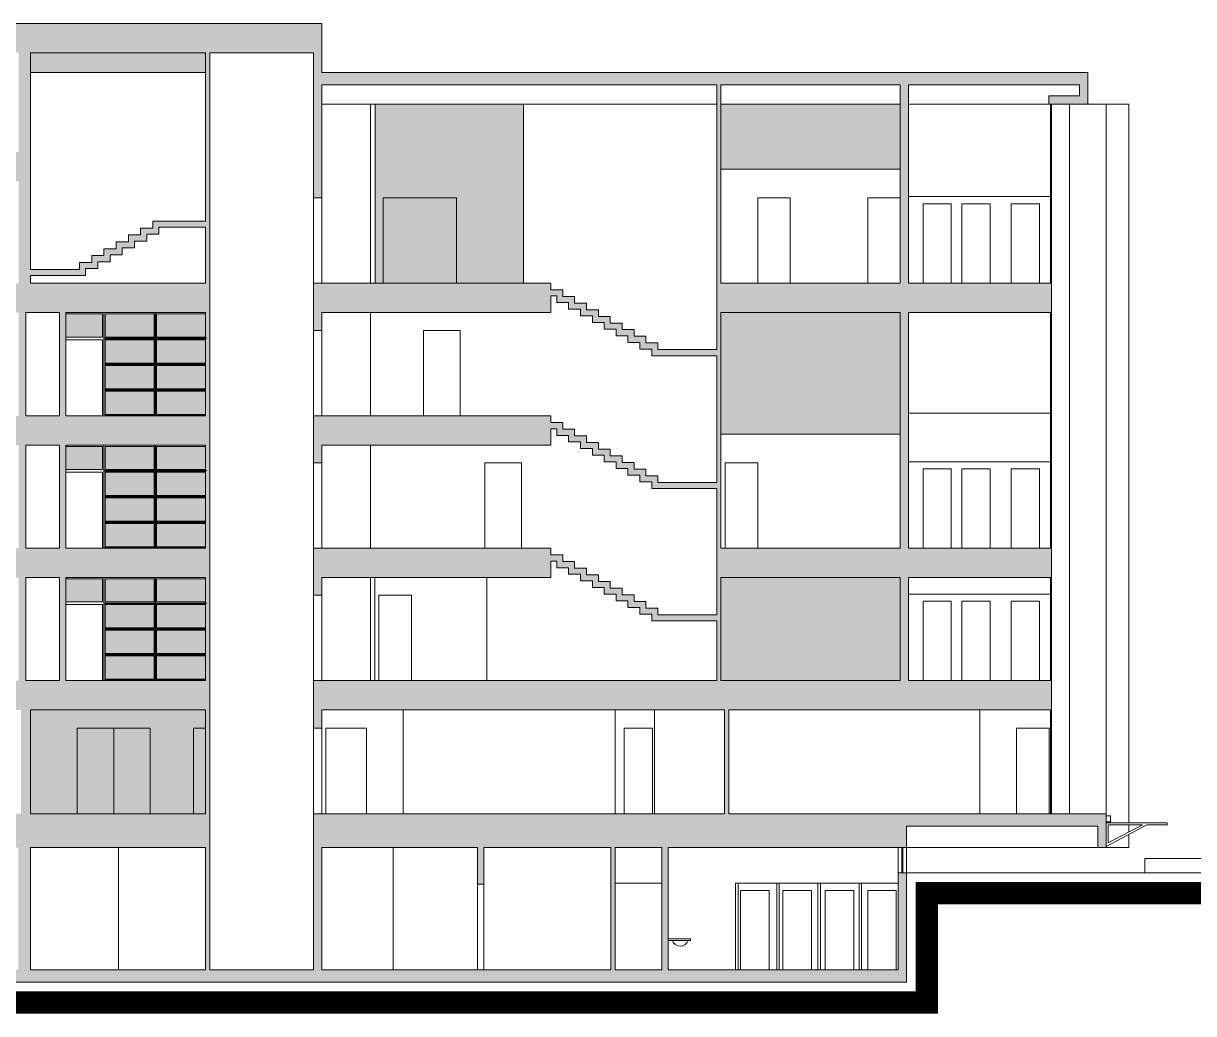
# Model space of a CAD drawing. Header units: metres. Extents: x -331 to 2982, y 362 to 2539.
# Drawn here: x 845.09 to 873.81, y 366.61 to 390.92 of the extents above; entities that cross this region are included whole.
import ezdxf

# ---------------------------------------------------------------- set-up
doc = ezdxf.new("R2010")
doc.units = ezdxf.units.M
doc.layers.get('0').update_dxf_attribs({"color": 251})

msp = doc.modelspace()

# ---------------------------------------------------------------- hatches: boundary and pattern name
at = {"lineweight": 0}
h = msp.add_hatch(color=256, dxfattribs=at)
h.paths.add_polyline_path([(870.319, 378.033), (866.809, 378.033), (866.809, 383.823), (870.319, 383.823), (870.319, 384.543), (866.809, 384.543), (866.809, 389.413), (871.009, 389.413), (871.009, 389.143), (870.259, 389.143), (870.259, 388.943), (871.209, 388.943), (871.209, 389.713), (852.409, 389.713), (852.409, 390.923), (764.909, 390.923), (764.909, 390.203), (765.809, 390.203), (765.809, 387.763), (765.109, 387.763), (765.109, 389.713), (764.909, 389.713), (745.389, 389.713), (745.389, 388.943), (746.129, 388.943), (746.129, 389.143), (745.589, 389.143), (745.589, 389.413), (749.809, 389.413), (749.809, 386.643), (749.909, 386.643), (749.909, 389.413), (751.109, 389.413), (751.109, 386.643), (751.209, 386.643), (751.209, 389.413), (754.829, 389.413), (754.829, 384.543), (746.339, 384.543), (746.339, 383.823), (751.009, 383.823), (751.009, 381.283), (746.339, 381.283), (746.339, 380.563), (751.009, 380.563), (751.009, 378.033), (746.339, 378.033), (746.339, 377.313), (751.009, 377.313), (751.009, 374.783), (746.339, 374.783), (746.339, 374.063), (750.379, 374.063), (750.379, 371.513), (744.939, 371.513), (744.939, 371.463), (744.939, 370.684), (745.139, 370.684), (745.139, 371.213), (749.629, 371.213), (749.629, 370.063), (749.629, 367.383), (866.759, 367.383), (866.759, 370.063), (866.559, 370.063), (866.559, 367.683), (860.909, 367.683), (860.909, 370.684), (866.759, 370.684), (866.759, 371.213), (871.459, 371.213), (871.459, 370.684), (871.659, 370.684), (871.659, 371.513), (862.399, 371.513), (862.399, 374.063), (870.319, 374.063), (870.319, 374.783), (866.809, 374.783), (866.809, 377.313), (870.319, 377.313)])
h.paths.add_polyline_path([(858.034, 377.313), (858.034, 377.72), (858.176, 377.72), (858.176, 377.557), (858.467, 377.557), (858.467, 377.394), (858.759, 377.394), (858.759, 377.231), (859.051, 377.231), (859.051, 377.068), (859.342, 377.068), (859.342, 376.905), (859.634, 376.905), (859.634, 376.742), (859.926, 376.742), (859.926, 376.579), (860.217, 376.579), (860.217, 376.416), (860.509, 376.416), (860.509, 376.253), (862.109, 376.253), (862.109, 374.783), (852.209, 374.783), (852.209, 373.613), (852.409, 373.613), (852.409, 374.063), (862.299, 374.063), (862.299, 371.513), (852.209, 371.513), (852.209, 367.683), (849.659, 367.683), (849.659, 390.203), (852.209, 390.203), (852.209, 386.643), (852.409, 386.643), (852.409, 389.413), (862.109, 389.413), (862.109, 382.913), (860.659, 382.913), (860.659, 383.076), (860.367, 383.076), (860.367, 383.239), (860.076, 383.239), (860.076, 383.402), (859.784, 383.402), (859.784, 383.565), (859.492, 383.565), (859.492, 383.728), (859.201, 383.728), (859.201, 383.891), (858.909, 383.891), (858.909, 384.054), (858.617, 384.054), (858.617, 384.217), (858.326, 384.217), (858.326, 384.38), (858.034, 384.38), (858.034, 384.543), (852.209, 384.543), (852.209, 383.383), (852.409, 383.383), (852.409, 383.823), (858.034, 383.823), (858.034, 384.23), (858.176, 384.23), (858.176, 384.067), (858.467, 384.067), (858.467, 383.904), (858.759, 383.904), (858.759, 383.741), (859.051, 383.741), (859.051, 383.578), (859.342, 383.578), (859.342, 383.415), (859.634, 383.415), (859.634, 383.252), (859.926, 383.252), (859.926, 383.089), (860.217, 383.089), (860.217, 382.926), (860.509, 382.926), (860.509, 382.763), (862.109, 382.763), (862.109, 379.653), (860.659, 379.653), (860.659, 379.816), (860.367, 379.816), (860.367, 379.979), (860.076, 379.979), (860.076, 380.142), (859.784, 380.142), (859.784, 380.305), (859.492, 380.305), (859.492, 380.468), (859.201, 380.468), (859.201, 380.631), (858.909, 380.631), (858.909, 380.794), (858.617, 380.794), (858.617, 380.957), (858.326, 380.957), (858.326, 381.12), (858.034, 381.12), (858.034, 381.283), (852.209, 381.283), (852.209, 380.133), (852.409, 380.133), (852.409, 380.563), (858.034, 380.563), (858.034, 380.97), (858.176, 380.97), (858.176, 380.807), (858.467, 380.807), (858.467, 380.644), (858.759, 380.644), (858.759, 380.481), (859.051, 380.481), (859.051, 380.318), (859.342, 380.318), (859.342, 380.155), (859.634, 380.155), (859.634, 379.992), (859.926, 379.992), (859.926, 379.829), (860.217, 379.829), (860.217, 379.666), (860.509, 379.666), (860.509, 379.503), (862.109, 379.503), (862.109, 376.403), (860.659, 376.403), (860.659, 376.566), (860.367, 376.566), (860.367, 376.729), (860.076, 376.729), (860.076, 376.892), (859.784, 376.892), (859.784, 377.055), (859.492, 377.055), (859.492, 377.218), (859.201, 377.218), (859.201, 377.381), (858.909, 377.381), (858.909, 377.544), (858.617, 377.544), (858.617, 377.707), (858.326, 377.707), (858.326, 377.87), (858.034, 377.87), (858.034, 378.033), (852.209, 378.033), (852.209, 376.883), (852.409, 376.883), (852.409, 377.313)], flags=17)
h.paths.add_polyline_path([(849.559, 377.313), (849.559, 374.783), (846.124, 374.783), (846.124, 377.313)], flags=17)
h.paths.add_polyline_path([(849.559, 378.033), (846.124, 378.033), (846.124, 380.563), (849.559, 380.563)], flags=17)
h.paths.add_polyline_path([(849.559, 374.063), (849.559, 371.513), (845.259, 371.513), (845.259, 374.063)], flags=17)
h.paths.add_polyline_path([(856.234, 370.684), (856.234, 369.783), (856.384, 369.783), (856.384, 370.684), (859.509, 370.684), (859.509, 367.683), (852.409, 367.683), (852.409, 370.684)], flags=17)
h.paths.add_polyline_path([(862.209, 377.313), (866.609, 377.313), (866.609, 374.783), (862.209, 374.783)], flags=17)
h.paths.add_polyline_path([(862.209, 378.033), (862.209, 383.823), (866.609, 383.823), (866.609, 378.033)], flags=17)
h.paths.add_polyline_path([(849.559, 381.283), (846.124, 381.283), (846.124, 383.823), (849.559, 383.823)], flags=16)
h.paths.add_polyline_path([(859.609, 370.684), (860.759, 370.684), (860.759, 367.683), (859.609, 367.683)], flags=16)
h.paths.add_polyline_path([(849.559, 370.684), (849.559, 367.683), (845.259, 367.683), (845.259, 370.684)], flags=17)
h.paths.add_polyline_path([(849.559, 384.543), (845.264, 384.543), (845.264, 384.731), (846.614, 384.731), (846.614, 384.901), (846.914, 384.901), (846.914, 385.07), (847.214, 385.07), (847.214, 385.24), (847.514, 385.24), (847.514, 385.409), (847.814, 385.409), (847.814, 385.579), (848.114, 385.579), (848.114, 385.748), (848.414, 385.748), (848.414, 385.918), (849.559, 385.918)], flags=17)
h.paths.add_polyline_path([(845.974, 377.313), (845.974, 374.783), (845.144, 374.783), (845.144, 377.313)], flags=17)
h.paths.add_polyline_path([(845.974, 378.033), (845.144, 378.033), (845.144, 380.563), (845.974, 380.563)], flags=17)
h.paths.add_polyline_path([(862.209, 384.543), (862.209, 389.413), (866.609, 389.413), (866.609, 384.543)], flags=17)
h.paths.add_polyline_path([(845.974, 381.283), (845.144, 381.283), (845.144, 383.823), (845.974, 383.823)], flags=16)
h.paths.add_polyline_path([(849.559, 386.068), (848.264, 386.068), (848.264, 385.898), (847.964, 385.898), (847.964, 385.729), (847.664, 385.729), (847.664, 385.559), (847.364, 385.559), (847.364, 385.39), (847.064, 385.39), (847.064, 385.22), (846.764, 385.22), (846.764, 385.051), (846.464, 385.051), (846.464, 384.881), (845.264, 384.881), (845.264, 390.203), (849.559, 390.203)], flags=16)
h.paths.add_polyline_path([(844.974, 377.313), (844.974, 374.783), (839.514, 374.783), (839.514, 377.313), (843.674, 377.313), (843.674, 376.883), (843.844, 376.883), (843.844, 377.313)], flags=17)
h.paths.add_polyline_path([(844.974, 378.033), (839.514, 378.033), (839.514, 380.563), (843.674, 380.563), (843.674, 380.133), (843.844, 380.133), (843.844, 380.563), (844.974, 380.563)], flags=17)
h.paths.add_polyline_path([(845.029, 374.063), (845.029, 371.513), (840.089, 371.513), (840.089, 374.063)], flags=17)
h.paths.add_polyline_path([(844.974, 381.283), (839.514, 381.283), (839.514, 383.823), (843.674, 383.823), (843.674, 383.383), (843.844, 383.383), (843.844, 383.823), (844.974, 383.823)], flags=16)
h.paths.add_polyline_path([(844.959, 370.684), (844.959, 367.683), (841.734, 367.683), (841.734, 370.684)], flags=17)
h.paths.add_polyline_path([(844.974, 384.543), (839.514, 384.543), (839.514, 387.043), (843.674, 387.043), (843.674, 386.643), (843.844, 386.643), (843.844, 387.043), (844.974, 387.043)], flags=17)
h.paths.add_polyline_path([(844.974, 387.763), (840.159, 387.763), (840.159, 390.203), (844.974, 390.203)], flags=16)
h.paths.add_polyline_path([(841.634, 370.684), (841.634, 367.683), (825.359, 367.683), (825.359, 370.684)], flags=17)
h.paths.add_polyline_path([(839.889, 374.063), (839.889, 371.513), (834.629, 371.513), (834.629, 374.063)], flags=17)
h.paths.add_polyline_path([(839.304, 377.313), (839.304, 374.783), (829.514, 374.783), (829.514, 377.313), (833.674, 377.313), (833.674, 376.883), (833.844, 376.883), (833.844, 377.313), (834.974, 377.313), (834.974, 376.883), (835.144, 376.883), (835.144, 377.313)], flags=17)
h.paths.add_polyline_path([(839.304, 378.033), (829.514, 378.033), (829.514, 380.563), (833.674, 380.563), (833.674, 380.133), (833.844, 380.133), (833.844, 380.563), (834.974, 380.563), (834.974, 380.133), (835.144, 380.133), (835.144, 380.563), (839.304, 380.563)], flags=17)
h.paths.add_polyline_path([(839.304, 381.283), (829.514, 381.283), (829.514, 383.823), (833.674, 383.823), (833.674, 383.383), (833.844, 383.383), (833.844, 383.823), (834.974, 383.823), (834.974, 383.383), (835.144, 383.383), (835.144, 383.823), (839.304, 383.823)], flags=16)
h.paths.add_polyline_path([(839.304, 384.543), (829.514, 384.543), (829.514, 387.043), (833.674, 387.043), (833.674, 386.643), (833.844, 386.643), (833.844, 387.043), (834.974, 387.043), (834.974, 386.643), (835.144, 386.643), (835.144, 387.043), (839.304, 387.043)], flags=17)
h.paths.add_polyline_path([(839.959, 387.763), (834.509, 387.763), (834.509, 390.203), (838.659, 390.203), (838.659, 389.863), (838.859, 389.863), (838.859, 390.203), (839.959, 390.203)], flags=16)
h.paths.add_polyline_path([(834.284, 374.063), (834.284, 371.513), (830.014, 371.513), (830.014, 374.063)], flags=17)
h.paths.add_polyline_path([(834.309, 387.763), (830.159, 387.763), (830.159, 390.203), (834.309, 390.203)], flags=16)
h.paths.add_polyline_path([(829.814, 374.063), (829.814, 371.513), (824.489, 371.513), (824.489, 374.063)], flags=17)
h.paths.add_polyline_path([(829.304, 377.313), (829.304, 374.783), (819.514, 374.783), (819.514, 377.313), (823.674, 377.313), (823.674, 376.883), (823.844, 376.883), (823.844, 377.313), (824.974, 377.313), (824.974, 376.883), (825.144, 376.883), (825.144, 377.313)], flags=17)
h.paths.add_polyline_path([(829.304, 378.033), (819.514, 378.033), (819.514, 380.563), (823.674, 380.563), (823.674, 380.133), (823.844, 380.133), (823.844, 380.563), (824.974, 380.563), (824.974, 380.133), (825.144, 380.133), (825.144, 380.563), (829.304, 380.563)], flags=17)
h.paths.add_polyline_path([(829.304, 381.283), (819.514, 381.283), (819.514, 383.823), (823.674, 383.823), (823.674, 383.383), (823.844, 383.383), (823.844, 383.823), (824.974, 383.823), (824.974, 383.383), (825.144, 383.383), (825.144, 383.823), (829.304, 383.823)], flags=16)
h.paths.add_polyline_path([(829.304, 384.543), (819.514, 384.543), (819.514, 387.043), (823.674, 387.043), (823.674, 386.643), (823.844, 386.643), (823.844, 387.043), (824.974, 387.043), (824.974, 386.643), (825.144, 386.643), (825.144, 387.043), (829.304, 387.043)], flags=17)
h.paths.add_polyline_path([(829.959, 387.763), (824.509, 387.763), (824.509, 390.203), (828.659, 390.203), (828.659, 389.863), (828.859, 389.863), (828.859, 390.203), (829.959, 390.203)], flags=16)
h.paths.add_polyline_path([(825.259, 370.684), (825.259, 367.683), (822.32, 367.683), (822.32, 370.684)], flags=17)
h.paths.add_polyline_path([(824.209, 374.063), (824.209, 371.513), (819.939, 371.513), (819.939, 374.063)], flags=17)
h.paths.add_polyline_path([(824.309, 387.763), (820.159, 387.763), (820.159, 390.203), (824.309, 390.203)], flags=16)
h.paths.add_polyline_path([(822.22, 370.684), (822.22, 367.683), (820.92, 367.683), (820.92, 370.684)], flags=17)
h.paths.add_polyline_path([(820.82, 370.684), (820.82, 367.683), (819.52, 367.683), (819.52, 370.684)], flags=17)
h.paths.add_polyline_path([(819.739, 374.063), (819.739, 371.513), (817.604, 371.513), (814.434, 371.513), (814.434, 374.063), (817.554, 374.063)], flags=17)
h.paths.add_polyline_path([(819.304, 377.313), (819.304, 374.783), (809.514, 374.783), (809.514, 377.313), (813.674, 377.313), (813.674, 376.883), (813.844, 376.883), (813.844, 377.313), (814.974, 377.313), (814.974, 376.883), (815.144, 376.883), (815.144, 377.313)], flags=17)
h.paths.add_polyline_path([(819.304, 378.033), (809.514, 378.033), (809.514, 380.563), (813.674, 380.563), (813.674, 380.133), (813.844, 380.133), (813.844, 380.563), (814.974, 380.563), (814.974, 380.133), (815.144, 380.133), (815.144, 380.563), (819.304, 380.563)], flags=17)
h.paths.add_polyline_path([(819.304, 381.283), (809.514, 381.283), (809.514, 383.823), (813.674, 383.823), (813.674, 383.383), (813.844, 383.383), (813.844, 383.823), (814.974, 383.823), (814.974, 383.383), (815.144, 383.383), (815.144, 383.823), (819.304, 383.823)], flags=16)
h.paths.add_polyline_path([(819.42, 370.684), (819.42, 367.683), (817.259, 367.683), (817.259, 370.684)], flags=17)
h.paths.add_polyline_path([(819.304, 384.543), (809.514, 384.543), (809.514, 387.043), (813.674, 387.043), (813.674, 386.643), (813.844, 386.643), (813.844, 387.043), (814.974, 387.043), (814.974, 386.643), (815.144, 386.643), (815.144, 387.043), (819.304, 387.043)], flags=17)
h.paths.add_polyline_path([(819.959, 387.763), (814.509, 387.763), (814.509, 390.203), (818.659, 390.203), (818.659, 389.863), (818.859, 389.863), (818.859, 390.203), (819.959, 390.203)], flags=16)
h.paths.add_polyline_path([(817.159, 370.684), (817.159, 367.683), (811.809, 367.683), (811.809, 368.58), (811.709, 368.58), (811.709, 367.683), (809.209, 367.683), (809.209, 370.684), (811.709, 370.684), (811.709, 369.783), (811.809, 369.783), (811.809, 370.684)], flags=17)
h.paths.add_polyline_path([(814.144, 374.063), (814.144, 371.513), (807.344, 371.513), (807.344, 374.063), (809.744, 374.063), (809.744, 371.513), (810.104, 371.513), (810.104, 374.063)], flags=17)
h.paths.add_polyline_path([(814.309, 387.763), (810.159, 387.763), (810.159, 390.203), (814.309, 390.203)], flags=16)
h.paths.add_polyline_path([(809.304, 377.313), (809.304, 374.783), (799.514, 374.783), (799.514, 377.313), (803.674, 377.313), (803.674, 376.883), (803.844, 376.883), (803.844, 377.313), (804.974, 377.313), (804.974, 376.883), (805.144, 376.883), (805.144, 377.313)], flags=17)
h.paths.add_polyline_path([(809.304, 378.033), (799.514, 378.033), (799.514, 380.563), (803.674, 380.563), (803.674, 380.133), (803.844, 380.133), (803.844, 380.563), (804.974, 380.563), (804.974, 380.133), (805.144, 380.133), (805.144, 380.563), (809.304, 380.563)], flags=17)
h.paths.add_polyline_path([(809.304, 381.283), (799.514, 381.283), (799.514, 383.823), (803.674, 383.823), (803.674, 383.383), (803.844, 383.383), (803.844, 383.823), (804.974, 383.823), (804.974, 383.383), (805.144, 383.383), (805.144, 383.823), (809.304, 383.823)], flags=16)
h.paths.add_polyline_path([(809.959, 387.763), (804.509, 387.763), (804.509, 390.203), (808.659, 390.203), (808.659, 389.863), (808.859, 389.863), (808.859, 390.203), (809.959, 390.203)], flags=16)
h.paths.add_polyline_path([(809.304, 384.543), (799.514, 384.543), (799.514, 387.043), (803.674, 387.043), (803.674, 386.643), (803.844, 386.643), (803.844, 387.043), (804.974, 387.043), (804.974, 386.643), (805.144, 386.643), (805.144, 387.043), (809.304, 387.043)], flags=17)
h.paths.add_polyline_path([(809.009, 370.684), (809.009, 367.683), (802.012, 367.683), (802.012, 368.58), (801.812, 368.58), (801.812, 367.683), (787.612, 367.683), (787.612, 370.684), (801.812, 370.684), (801.812, 369.783), (802.012, 369.783), (802.012, 370.684)], flags=17)
h.paths.add_polyline_path([(807.134, 374.063), (807.134, 371.513), (804.734, 371.513), (804.734, 374.063)], flags=17)
h.paths.add_polyline_path([(804.484, 374.063), (804.484, 371.513), (798.774, 371.513), (798.774, 374.063)], flags=17)
h.paths.add_polyline_path([(804.309, 387.763), (800.159, 387.763), (800.159, 390.203), (804.309, 390.203)], flags=16)
h.paths.add_polyline_path([(799.304, 377.313), (799.304, 374.783), (789.514, 374.783), (789.514, 377.313), (793.674, 377.313), (793.674, 376.883), (793.844, 376.883), (793.844, 377.313), (794.974, 377.313), (794.974, 376.883), (795.144, 376.883), (795.144, 377.313)], flags=17)
h.paths.add_polyline_path([(799.304, 378.033), (789.514, 378.033), (789.514, 380.563), (793.674, 380.563), (793.674, 380.133), (793.844, 380.133), (793.844, 380.563), (794.974, 380.563), (794.974, 380.133), (795.144, 380.133), (795.144, 380.563), (799.304, 380.563)], flags=17)
h.paths.add_polyline_path([(799.304, 381.283), (789.514, 381.283), (789.514, 383.823), (793.674, 383.823), (793.674, 383.383), (793.844, 383.383), (793.844, 383.823), (794.974, 383.823), (794.974, 383.383), (795.144, 383.383), (795.144, 383.823), (799.304, 383.823)], flags=16)
h.paths.add_polyline_path([(799.959, 387.763), (794.509, 387.763), (794.509, 390.203), (798.659, 390.203), (798.659, 389.863), (798.859, 389.863), (798.859, 390.203), (799.959, 390.203)], flags=16)
h.paths.add_polyline_path([(799.304, 384.543), (789.514, 384.543), (789.514, 387.043), (793.674, 387.043), (793.674, 386.643), (793.844, 386.643), (793.844, 387.043), (794.974, 387.043), (794.974, 386.643), (795.144, 386.643), (795.144, 387.043), (799.304, 387.043)], flags=17)
h.paths.add_polyline_path([(798.574, 374.063), (798.574, 371.513), (794.534, 371.513), (794.534, 374.063)], flags=17)
h.paths.add_polyline_path([(794.304, 374.063), (794.304, 371.513), (791.944, 371.513), (789.534, 371.513), (789.534, 374.063), (791.894, 374.063)], flags=17)
h.paths.add_polyline_path([(794.309, 387.763), (790.159, 387.763), (790.159, 390.203), (794.309, 390.203)], flags=16)
h.paths.add_polyline_path([(789.304, 377.313), (789.304, 374.783), (779.514, 374.783), (779.514, 377.313), (783.674, 377.313), (783.674, 376.883), (783.844, 376.883), (783.844, 377.313), (784.974, 377.313), (784.974, 376.883), (785.144, 376.883), (785.144, 377.313)], flags=17)
h.paths.add_polyline_path([(789.304, 378.033), (779.514, 378.033), (779.514, 380.563), (783.674, 380.563), (783.674, 380.133), (783.844, 380.133), (783.844, 380.563), (784.974, 380.563), (784.974, 380.133), (785.144, 380.133), (785.144, 380.563), (789.304, 380.563)], flags=17)
h.paths.add_polyline_path([(789.304, 381.283), (779.514, 381.283), (779.514, 383.823), (783.674, 383.823), (783.674, 383.383), (783.844, 383.383), (783.844, 383.823), (784.974, 383.823), (784.974, 383.383), (785.144, 383.383), (785.144, 383.823), (789.304, 383.823)], flags=16)
h.paths.add_polyline_path([(789.264, 374.063), (789.264, 371.513), (784.554, 371.513), (784.554, 374.063)], flags=17)
h.paths.add_polyline_path([(789.959, 387.763), (784.509, 387.763), (784.509, 390.203), (788.659, 390.203), (788.659, 389.863), (788.859, 389.863), (788.859, 390.203), (789.959, 390.203)], flags=16)
h.paths.add_polyline_path([(789.304, 384.543), (779.514, 384.543), (779.514, 387.043), (783.674, 387.043), (783.674, 386.643), (783.844, 386.643), (783.844, 387.043), (784.974, 387.043), (784.974, 386.643), (785.144, 386.643), (785.144, 387.043), (789.304, 387.043)], flags=17)
h.paths.add_polyline_path([(787.412, 370.684), (787.412, 367.683), (784.472, 367.683), (784.472, 370.684)], flags=17)
h.paths.add_polyline_path([(784.284, 374.063), (784.284, 371.513), (778.834, 371.513), (778.834, 374.063)], flags=17)
h.paths.add_polyline_path([(784.372, 370.684), (784.372, 367.683), (782.162, 367.683), (782.162, 368.58), (782.062, 368.58), (782.062, 367.683), (773.212, 367.683), (773.212, 370.684), (776.532, 370.684), (776.532, 369.783), (776.632, 369.783), (776.632, 370.684), (782.062, 370.684), (782.062, 369.783), (782.162, 369.783), (782.162, 370.684)], flags=17)
h.paths.add_polyline_path([(784.309, 387.763), (780.159, 387.763), (780.159, 390.203), (784.309, 390.203)], flags=16)
h.paths.add_polyline_path([(779.304, 377.313), (779.304, 374.783), (773.844, 374.783), (773.844, 377.313), (774.974, 377.313), (774.974, 376.883), (775.144, 376.883), (775.144, 377.313)], flags=17)
h.paths.add_polyline_path([(779.304, 378.033), (773.844, 378.033), (773.844, 380.563), (774.974, 380.563), (774.974, 380.133), (775.144, 380.133), (775.144, 380.563), (779.304, 380.563)], flags=17)
h.paths.add_polyline_path([(779.959, 387.763), (774.509, 387.763), (774.509, 390.203), (778.659, 390.203), (778.659, 389.863), (778.859, 389.863), (778.859, 390.203), (779.959, 390.203)], flags=16)
h.paths.add_polyline_path([(779.304, 381.283), (773.844, 381.283), (773.844, 383.823), (774.974, 383.823), (774.974, 383.383), (775.144, 383.383), (775.144, 383.823), (779.304, 383.823)], flags=16)
h.paths.add_polyline_path([(779.304, 384.543), (773.844, 384.543), (773.844, 387.043), (774.974, 387.043), (774.974, 386.643), (775.144, 386.643), (775.144, 387.043), (779.304, 387.043)], flags=17)
h.paths.add_polyline_path([(778.634, 374.063), (778.634, 371.513), (773.103, 371.513), (773.103, 374.063)], flags=17)
h.paths.add_polyline_path([(773.694, 377.313), (773.694, 374.783), (773.224, 374.783), (773.224, 377.313)], flags=17)
h.paths.add_polyline_path([(773.694, 378.033), (773.224, 378.033), (773.224, 380.563), (773.694, 380.563)], flags=17)
h.paths.add_polyline_path([(774.309, 387.763), (768.859, 387.763), (768.859, 390.203), (769.959, 390.203), (769.959, 389.863), (770.159, 389.863), (770.159, 390.203), (774.309, 390.203)], flags=16)
h.paths.add_polyline_path([(773.694, 381.283), (773.224, 381.283), (773.224, 383.823), (773.694, 383.823)], flags=16)
h.paths.add_polyline_path([(773.694, 384.543), (773.224, 384.543), (773.224, 387.043), (773.694, 387.043)], flags=17)
h.paths.add_polyline_path([(773.074, 377.313), (773.074, 374.783), (770.224, 374.783), (770.224, 377.313)], flags=17)
h.paths.add_polyline_path([(773.074, 378.033), (770.224, 378.033), (770.224, 380.563), (773.074, 380.563)], flags=17)
h.paths.add_polyline_path([(773.074, 381.283), (770.224, 381.283), (770.224, 383.823), (773.074, 383.823)], flags=16)
h.paths.add_polyline_path([(772.853, 374.063), (772.853, 371.513), (770.223, 371.513), (770.223, 374.063)], flags=17)
h.paths.add_polyline_path([(773.074, 384.543), (770.224, 384.543), (770.224, 387.043), (773.074, 387.043)], flags=17)
h.paths.add_polyline_path([(773.012, 370.684), (773.012, 367.683), (770.504, 367.683), (770.504, 370.684)], flags=17)
h.paths.add_polyline_path([(770.404, 370.684), (770.404, 367.683), (749.829, 367.683), (749.829, 370.684)], flags=17)
h.paths.add_polyline_path([(770.124, 377.313), (770.124, 374.783), (759.909, 374.783), (759.909, 377.313), (763.709, 377.313), (763.709, 376.883), (763.809, 376.883), (763.809, 377.313), (765.009, 377.313), (765.009, 376.883), (765.109, 376.883), (765.109, 377.313)], flags=17)
h.paths.add_polyline_path([(770.124, 378.033), (759.909, 378.033), (759.909, 380.563), (763.709, 380.563), (763.709, 380.133), (763.809, 380.133), (763.809, 380.563), (765.009, 380.563), (765.009, 380.133), (765.109, 380.133), (765.109, 380.563), (770.124, 380.563)], flags=17)
h.paths.add_polyline_path([(770.124, 381.283), (759.909, 381.283), (759.909, 383.823), (763.709, 383.823), (763.709, 383.383), (763.809, 383.383), (763.809, 383.823), (765.009, 383.823), (765.009, 383.383), (765.109, 383.383), (765.109, 383.823), (770.124, 383.823)], flags=16)
h.paths.add_polyline_path([(770.023, 374.063), (770.023, 371.513), (768.554, 371.513), (768.554, 374.063)], flags=17)
h.paths.add_polyline_path([(770.124, 384.543), (767.436, 384.543), (767.436, 387.563), (770.124, 387.563)], flags=17)
h.paths.add_polyline_path([(768.404, 374.063), (768.404, 371.513), (765.764, 371.513), (763.854, 371.513), (763.854, 374.063), (765.714, 374.063)], flags=17)
h.paths.add_polyline_path([(768.659, 387.763), (766.009, 387.763), (766.009, 390.203), (768.659, 390.203)], flags=16)
h.paths.add_polyline_path([(767.336, 384.543), (766.209, 384.543), (766.209, 387.563), (767.336, 387.563)], flags=17)
h.paths.add_polyline_path([(766.059, 384.543), (760.109, 384.543), (760.109, 389.413), (765.009, 389.413), (765.009, 387.563), (765.009, 386.643), (765.109, 386.643), (765.109, 387.563), (766.059, 387.563)], flags=17)
h.paths.add_polyline_path([(763.679, 374.063), (763.679, 371.513), (760.049, 371.513), (760.049, 374.063)], flags=17)
h.paths.add_polyline_path([(759.919, 374.063), (759.919, 371.513), (755.029, 371.513), (755.029, 374.063)], flags=17)
h.paths.add_polyline_path([(759.809, 377.313), (759.809, 374.783), (751.109, 374.783), (751.109, 377.313), (754.709, 377.313), (754.709, 376.883), (754.809, 376.883), (754.809, 377.313), (755.909, 377.313), (755.909, 376.883), (756.009, 376.883), (756.009, 377.313)], flags=17)
h.paths.add_polyline_path([(759.809, 378.033), (751.109, 378.033), (751.109, 380.563), (754.709, 380.563), (754.709, 380.133), (754.809, 380.133), (754.809, 380.563), (755.909, 380.563), (755.909, 380.133), (756.009, 380.133), (756.009, 380.563), (759.809, 380.563)], flags=17)
h.paths.add_polyline_path([(760.009, 384.543), (755.029, 384.543), (755.029, 389.413), (760.009, 389.413)], flags=17)
h.paths.add_polyline_path([(759.809, 381.283), (751.109, 381.283), (751.109, 383.823), (754.709, 383.823), (754.709, 383.383), (754.809, 383.383), (754.809, 383.823), (755.909, 383.823), (755.909, 383.383), (756.009, 383.383), (756.009, 383.823), (759.809, 383.823)], flags=16)
h.paths.add_polyline_path([(754.829, 374.063), (754.829, 371.513), (750.579, 371.513), (750.579, 374.063)], flags=17)
for points in [[(849.559, 389.713), (849.559, 390.203), (845.264, 390.203), (845.264, 389.713)], [(862.209, 383.823), (862.209, 380.833), (866.609, 380.833), (866.609, 383.823)], [(862.209, 377.313), (862.209, 374.783), (866.609, 374.783), (866.609, 377.313)]]:
    msp.add_hatch(color=256, dxfattribs=at).paths.add_polyline_path(points)
h = msp.add_hatch(color=256, dxfattribs=at)
h.paths.add_polyline_path([(853.719, 388.943), (853.719, 384.543), (853.919, 384.543), (853.919, 386.643), (855.719, 386.643), (855.719, 384.543), (857.359, 384.543), (857.359, 388.943)])
h.paths.add_polyline_path([(853.919, 386.643), (853.919, 384.543), (855.719, 384.543), (855.719, 386.643)], flags=17)
h.paths.add_polyline_path([(862.209, 388.943), (862.209, 387.343), (866.609, 387.343), (866.609, 388.943)])
h = msp.add_hatch(color=256, dxfattribs=at)
h.paths.add_polyline_path([(847.024, 383.215), (847.024, 383.787), (846.124, 383.787), (846.124, 383.215)])
h.paths.add_polyline_path([(847.09, 383.787), (847.09, 383.215), (848.297, 383.215), (848.297, 383.787)])
h.paths.add_polyline_path([(848.357, 383.787), (848.357, 383.215), (849.559, 383.215), (849.559, 383.787)])
h.paths.add_polyline_path([(849.559, 382.583), (849.559, 383.155), (848.357, 383.155), (848.357, 382.583)])
h.paths.add_polyline_path([(847.09, 383.155), (847.09, 382.583), (848.297, 382.583), (848.297, 383.155)])
h.paths.add_polyline_path([(848.297, 381.95), (848.297, 382.522), (847.09, 382.522), (847.09, 381.95)])
h.paths.add_polyline_path([(848.357, 382.522), (848.357, 381.95), (849.559, 381.95), (849.559, 382.522)])
h.paths.add_polyline_path([(849.559, 381.318), (849.559, 381.89), (848.357, 381.89), (848.357, 381.318)])
h.paths.add_polyline_path([(848.297, 381.318), (848.297, 381.89), (847.09, 381.89), (847.09, 381.318)])
h.paths.add_polyline_path([(846.124, 380.537), (846.124, 379.965), (847.024, 379.965), (847.024, 380.537)])
h.paths.add_polyline_path([(847.09, 380.537), (847.09, 379.965), (848.297, 379.965), (848.297, 380.537)])
h.paths.add_polyline_path([(848.357, 380.537), (848.357, 379.965), (849.559, 379.965), (849.559, 380.537)])
h.paths.add_polyline_path([(848.357, 379.905), (848.357, 379.333), (849.559, 379.333), (849.559, 379.905)])
h.paths.add_polyline_path([(848.297, 379.333), (848.297, 379.905), (847.09, 379.905), (847.09, 379.333)])
h.paths.add_polyline_path([(848.297, 378.7), (848.297, 379.272), (847.09, 379.272), (847.09, 378.7)])
h.paths.add_polyline_path([(849.559, 378.7), (849.559, 379.272), (848.357, 379.272), (848.357, 378.7)])
h.paths.add_polyline_path([(848.357, 378.64), (848.357, 378.068), (849.559, 378.068), (849.559, 378.64)])
h.paths.add_polyline_path([(848.297, 378.64), (847.09, 378.64), (847.09, 378.068), (848.297, 378.068)])
h.paths.add_polyline_path([(846.124, 377.287), (846.124, 376.715), (847.024, 376.715), (847.024, 377.287)])
h.paths.add_polyline_path([(847.09, 377.287), (847.09, 376.715), (848.297, 376.715), (848.297, 377.287)])
h.paths.add_polyline_path([(848.357, 377.287), (848.357, 376.715), (849.559, 376.715), (849.559, 377.287)])
h.paths.add_polyline_path([(848.357, 376.655), (848.357, 376.083), (849.559, 376.083), (849.559, 376.655)])
h.paths.add_polyline_path([(847.09, 376.655), (847.09, 376.083), (848.297, 376.083), (848.297, 376.655)])
h.paths.add_polyline_path([(848.297, 375.45), (848.297, 376.022), (847.09, 376.022), (847.09, 375.45)])
h.paths.add_polyline_path([(849.559, 375.45), (849.559, 376.022), (848.357, 376.022), (848.357, 375.45)])
h.paths.add_polyline_path([(849.559, 374.818), (849.559, 375.39), (848.357, 375.39), (848.357, 374.818)])
h.paths.add_polyline_path([(847.09, 375.39), (847.09, 374.818), (848.297, 374.818), (848.297, 375.39)])
h.paths.add_polyline_path([(845.259, 374.063), (845.259, 371.513), (846.409, 371.513), (846.409, 373.613), (848.199, 373.613), (848.199, 371.513), (849.259, 371.513), (849.259, 373.613), (849.559, 373.613), (849.559, 374.063)])
h.paths.add_polyline_path([(846.409, 371.513), (847.304, 371.513), (847.304, 373.613), (846.409, 373.613)], flags=17)
h.paths.add_polyline_path([(847.305, 371.513), (848.199, 371.513), (848.199, 373.613), (847.305, 373.613)], flags=17)
h.paths.add_polyline_path([(849.559, 373.613), (849.259, 373.613), (849.259, 371.513), (849.559, 371.513)])

# ---------------------------------------------------------------- linework, layer by layer
for p, q in [((852.409, 390.923), (852.409, 389.713)), ((845.264, 384.881), (845.264, 390.203)), ((849.659, 390.203), (849.659, 367.683)), ((852.209, 390.203), (852.209, 386.643)), ((849.559, 389.713), (845.264, 389.713)), ((871.209, 389.713), (852.409, 389.713)), ((871.209, 388.943), (871.209, 389.713)), ((862.109, 389.413), (852.409, 389.413)), ((852.409, 389.413), (852.409, 386.643)), ((862.109, 389.413), (862.109, 382.913)), ((866.609, 389.413), (862.209, 389.413)), ((862.209, 389.413), (862.209, 384.543)), ((866.609, 384.543), (866.609, 389.413)), ((871.009, 389.413), (866.809, 389.413)), ((866.809, 384.543), (866.809, 389.413)), ((871.009, 389.143), (871.009, 389.413)), ((852.409, 388.943), (862.109, 388.943)), ((853.609, 384.543), (853.609, 388.943)), ((853.719, 384.543), (853.719, 388.943)), ((857.359, 384.543), (857.359, 388.943)), ((862.209, 388.943), (866.609, 388.943)), ((866.809, 388.943), (870.259, 388.943)), ((870.259, 389.143), (871.009, 389.143)), ((870.259, 389.143), (870.259, 388.943)), ((871.209, 388.943), (870.259, 388.943)), ((870.299, 384.543), (870.299, 388.943)), ((870.319, 384.543), (870.319, 388.943)), ((870.759, 388.943), (870.759, 371.513)), ((871.659, 388.943), (871.209, 388.943)), ((871.659, 388.943), (871.659, 371.513)), ((871.659, 388.943), (872.219, 388.943)), ((872.219, 388.943), (872.219, 371.293)), ((862.209, 387.343), (866.609, 387.343)), ((852.209, 386.643), (852.209, 384.543)), ((852.409, 386.643), (852.209, 386.643)), ((852.409, 386.643), (852.409, 384.543)), ((853.919, 384.543), (853.919, 386.643)), ((853.919, 386.643), (855.719, 386.643)), ((855.719, 384.543), (855.719, 386.643)), ((863.109, 384.543), (863.109, 386.643)), ((863.109, 386.643), (863.909, 386.643)), ((863.909, 384.543), (863.909, 386.643)), ((865.809, 384.543), (865.809, 386.643)), ((865.809, 386.643), (866.609, 386.643)), ((866.809, 386.668), (870.299, 386.668)), ((845.264, 384.543), (845.264, 384.731)), ((849.559, 384.543), (845.264, 384.543)), ((858.034, 384.543), (852.209, 384.543)), ((852.209, 384.543), (852.209, 383.383)), ((858.034, 384.543), (858.034, 384.38)), ((866.609, 384.543), (862.209, 384.543)), ((870.319, 384.543), (866.809, 384.543)), ((870.319, 384.543), (870.319, 383.823)), ((858.034, 384.23), (858.034, 383.823)), ((845.974, 383.823), (845.144, 383.823)), ((845.144, 381.283), (845.144, 383.823)), ((845.974, 381.283), (845.974, 383.823)), ((849.559, 383.823), (846.124, 383.823)), ((846.124, 381.283), (846.124, 383.823)), ((847.064, 383.823), (847.064, 381.283)), ((849.559, 383.823), (849.559, 381.283)), ((858.034, 383.823), (852.409, 383.823)), ((852.409, 383.823), (852.409, 383.383)), ((853.609, 381.283), (853.609, 383.823)), ((866.609, 383.823), (862.209, 383.823)), ((862.209, 383.823), (862.209, 378.033)), ((866.609, 378.033), (866.609, 383.823)), ((870.319, 383.823), (866.809, 383.823)), ((866.809, 378.033), (866.809, 383.823)), ((870.299, 378.033), (870.299, 383.823)), ((870.319, 378.033), (870.319, 383.823)), ((852.209, 383.393), (852.209, 381.293)), ((852.409, 383.383), (852.209, 383.383)), ((852.409, 383.393), (852.409, 381.293)), ((854.909, 383.383), (854.909, 381.283)), ((854.909, 383.383), (855.809, 383.383)), ((855.809, 383.383), (855.809, 381.283)), ((847.09, 382.583), (847.09, 382.522)), ((862.109, 382.763), (862.109, 379.653)), ((847.09, 381.95), (847.09, 381.89)), ((848.332, 381.925), (848.322, 381.915)), ((845.974, 381.283), (845.144, 381.283)), ((849.559, 381.283), (846.124, 381.283)), ((847.09, 381.318), (847.09, 381.283)), ((852.209, 381.293), (852.209, 380.133)), ((858.034, 381.283), (852.209, 381.283)), ((858.034, 381.283), (858.034, 381.12)), ((866.809, 381.353), (870.299, 381.353)), ((858.034, 380.97), (858.034, 380.563)), ((847.064, 380.573), (847.064, 378.033)), ((862.209, 380.833), (866.609, 380.833)), ((845.974, 380.563), (845.144, 380.563)), ((845.144, 378.033), (845.144, 380.563)), ((845.974, 378.033), (845.974, 380.563)), ((849.559, 380.563), (846.124, 380.563)), ((846.124, 378.033), (846.124, 380.563)), ((849.559, 380.563), (849.559, 378.033)), ((858.034, 380.563), (852.409, 380.563)), ((852.409, 380.563), (852.409, 380.133)), ((853.609, 378.033), (853.609, 380.563)), ((852.209, 380.143), (852.209, 378.043)), ((852.409, 380.133), (852.209, 380.133)), ((852.409, 380.143), (852.409, 378.043)), ((856.409, 380.133), (856.409, 378.033)), ((856.409, 380.133), (857.309, 380.133)), ((857.309, 380.133), (857.309, 378.033)), ((862.309, 378.033), (862.309, 380.133)), ((862.309, 380.133), (863.109, 380.133)), ((863.109, 378.033), (863.109, 380.133)), ((866.809, 380.158), (870.299, 380.158)), ((862.109, 379.503), (862.109, 376.403)), ((847.09, 379.333), (847.09, 379.272)), ((847.09, 378.7), (847.09, 378.64)), ((848.332, 378.675), (848.322, 378.665)), ((845.974, 378.033), (845.144, 378.033)), ((849.559, 378.033), (846.124, 378.033)), ((847.09, 378.068), (847.09, 378.033)), ((852.209, 378.043), (852.209, 376.883)), ((858.034, 378.033), (852.209, 378.033)), ((858.034, 378.033), (858.034, 377.87)), ((866.609, 378.033), (862.209, 378.033)), ((870.319, 378.033), (866.809, 378.033)), ((870.319, 378.033), (870.319, 377.313)), ((858.034, 377.72), (858.034, 377.313)), ((845.974, 377.313), (845.144, 377.313)), ((845.144, 374.783), (845.144, 377.313)), ((845.974, 374.783), (845.974, 377.313)), ((849.559, 377.313), (846.124, 377.313)), ((846.124, 374.783), (846.124, 377.313)), ((847.064, 377.323), (847.064, 374.783)), ((849.559, 377.313), (849.559, 374.783)), ((858.034, 377.313), (852.409, 377.313)), ((852.409, 377.313), (852.409, 376.883)), ((853.609, 374.783), (853.609, 377.313)), ((853.709, 374.783), (853.709, 377.313)), ((856.459, 374.783), (856.459, 377.313)), ((866.609, 377.313), (862.209, 377.313)), ((862.209, 377.313), (862.209, 374.783)), ((866.609, 374.783), (866.609, 377.313)), ((870.319, 377.313), (866.809, 377.313)), ((866.809, 374.783), (866.809, 377.313)), ((870.299, 374.783), (870.299, 377.313)), ((870.319, 374.783), (870.319, 377.313)), ((852.409, 376.883), (852.209, 376.883)), ((852.209, 376.873), (852.209, 374.773)), ((852.409, 376.873), (852.409, 374.773)), ((853.809, 376.883), (853.809, 374.783)), ((853.809, 376.883), (854.609, 376.883)), ((854.609, 376.883), (854.609, 374.783)), ((866.809, 376.908), (870.299, 376.908)), ((847.09, 376.083), (847.09, 376.022)), ((862.109, 376.253), (862.109, 374.783)), ((847.09, 375.45), (847.09, 375.39)), ((848.332, 375.425), (848.322, 375.415)), ((845.974, 374.783), (845.144, 374.783)), ((849.559, 374.783), (846.124, 374.783)), ((847.09, 374.818), (847.09, 374.783)), ((862.109, 374.783), (852.209, 374.783)), ((852.209, 374.773), (852.209, 373.613)), ((866.609, 374.783), (862.209, 374.783)), ((870.319, 374.783), (866.809, 374.783)), ((870.319, 374.783), (870.319, 374.063)), ((849.559, 374.063), (845.259, 374.063)), ((845.259, 374.063), (845.259, 371.513)), ((849.559, 374.063), (849.559, 371.513)), ((862.299, 374.063), (852.409, 374.063)), ((852.409, 374.063), (852.409, 373.613)), ((854.409, 374.063), (854.409, 371.513)), ((859.609, 374.063), (859.609, 371.513)), ((860.579, 374.063), (860.579, 371.513)), ((862.299, 374.063), (862.299, 371.513)), ((870.319, 374.063), (862.399, 374.063)), ((862.399, 374.063), (862.399, 371.513)), ((868.559, 374.063), (868.559, 371.513)), ((870.299, 374.063), (870.299, 371.513)), ((870.319, 374.063), (870.319, 371.513)), ((846.409, 371.513), (846.409, 373.613)), ((848.199, 373.613), (846.409, 373.613)), ((847.304, 371.513), (847.304, 373.613)), ((847.305, 371.513), (847.305, 373.613)), ((848.199, 371.513), (848.199, 373.613)), ((849.259, 371.513), (849.259, 373.613)), ((849.559, 373.613), (849.259, 373.613)), ((852.209, 373.613), (852.209, 371.513)), ((852.409, 373.613), (852.209, 373.613)), ((852.409, 373.613), (852.409, 371.513)), ((849.559, 371.513), (845.259, 371.513)), ((862.299, 371.513), (852.209, 371.513)), ((852.209, 371.513), (852.209, 367.683)), ((871.659, 371.513), (862.399, 371.513)), ((871.659, 371.513), (871.659, 370.684)), ((871.659, 371.513), (871.659, 371.463)), ((871.659, 371.463), (871.769, 371.463)), ((871.769, 371.463), (871.769, 371.313)), ((871.459, 371.213), (866.759, 371.213)), ((866.759, 370.684), (866.759, 371.213)), ((871.459, 371.213), (871.459, 370.684)), ((871.769, 371.313), (871.659, 371.313)), ((871.659, 371.313), (871.659, 371.293)), ((871.659, 371.293), (873.159, 371.293)), ((871.659, 370.714), (872.663, 371.243)), ((872.555, 371.243), (871.709, 371.243)), ((871.709, 371.243), (871.709, 370.797)), ((871.709, 370.797), (872.555, 371.243)), ((872.219, 371.243), (872.219, 371.065)), ((873.159, 371.243), (872.663, 371.243)), ((873.159, 371.293), (873.159, 371.243)), ((872.219, 371.009), (872.219, 370.684)), ((849.559, 370.684), (845.259, 370.684)), ((845.259, 367.683), (845.259, 370.684)), ((847.419, 367.683), (847.419, 370.684)), ((849.559, 370.684), (849.559, 367.683)), ((856.234, 370.684), (852.409, 370.684)), ((852.409, 370.684), (852.409, 367.683)), ((854.159, 367.683), (854.159, 370.684)), ((859.509, 370.684), (856.384, 370.684)), ((859.509, 367.683), (859.509, 370.684)), ((860.759, 370.684), (859.609, 370.684)), ((859.609, 367.683), (859.609, 370.684)), ((860.759, 367.683), (860.759, 370.684)), ((866.759, 370.684), (860.909, 370.684)), ((860.909, 367.683), (860.909, 370.684)), ((866.559, 370.063), (866.559, 370.684)), ((866.649, 370.684), (866.649, 370.063)), ((866.669, 370.684), (866.669, 370.063)), ((871.459, 370.684), (866.759, 370.684)), ((866.759, 370.063), (866.759, 370.684)), ((871.659, 370.684), (871.459, 370.684)), ((871.659, 370.684), (872.219, 370.684)), ((866.559, 367.683), (866.559, 370.063)), ((866.759, 370.063), (866.559, 370.063)), ((856.234, 367.683), (856.234, 369.783)), ((856.384, 367.683), (856.384, 369.783)), ((860.759, 369.808), (859.609, 369.808)), ((862.569, 367.683), (862.569, 369.808)), ((862.569, 369.808), (862.629, 369.808)), ((862.629, 367.683), (862.629, 369.808)), ((862.629, 369.808), (863.579, 369.808)), ((863.579, 367.683), (863.579, 369.808)), ((863.579, 369.808), (863.639, 369.808)), ((863.639, 367.683), (863.639, 369.808)), ((863.639, 369.808), (864.589, 369.808)), ((864.589, 367.683), (864.589, 369.808)), ((864.589, 369.808), (864.649, 369.808)), ((864.649, 367.683), (864.649, 369.808)), ((864.649, 369.808), (865.599, 369.808)), ((865.599, 367.683), (865.599, 369.808)), ((865.599, 369.808), (865.659, 369.808)), ((865.659, 367.683), (865.659, 369.808)), ((865.659, 369.808), (866.559, 369.808)), ((849.559, 367.683), (845.259, 367.683)), ((852.209, 367.683), (849.659, 367.683)), ((859.509, 367.683), (852.409, 367.683)), ((860.759, 367.683), (859.609, 367.683)), ((866.559, 367.683), (860.909, 367.683))]:
    msp.add_line(p, q, dxfattribs=at)
for points in [[(852.409, 390.203), (852.409, 390.923), (764.909, 390.923), (764.909, 390.203), (765.809, 390.203)], [(845.264, 390.203), (849.559, 390.203), (849.559, 386.068)], [(849.659, 390.203), (852.209, 390.203)], [(867.169, 384.543), (867.169, 386.493), (867.859, 386.493), (867.859, 384.543)], [(868.119, 384.543), (868.119, 386.493), (868.819, 386.493), (868.819, 384.543)], [(869.329, 384.543), (869.329, 386.493), (870.029, 386.493), (870.029, 384.543)], [(845.264, 384.881), (846.464, 384.881), (846.464, 385.051), (846.764, 385.051), (846.764, 385.22), (847.064, 385.22), (847.064, 385.39), (847.364, 385.39), (847.364, 385.559), (847.664, 385.559), (847.664, 385.729), (847.964, 385.729), (847.964, 385.898), (848.264, 385.898), (848.264, 386.068), (849.559, 386.068)], [(845.264, 384.731), (846.614, 384.731), (846.614, 384.901), (846.914, 384.901), (846.914, 385.07), (847.214, 385.07), (847.214, 385.24), (847.514, 385.24), (847.514, 385.409), (847.814, 385.409), (847.814, 385.579), (848.114, 385.579), (848.114, 385.748), (848.414, 385.748), (848.414, 385.918), (849.559, 385.918)], [(849.559, 385.918), (849.559, 384.543)], [(858.034, 384.38), (858.326, 384.38), (858.326, 384.217), (858.617, 384.217), (858.617, 384.054), (858.909, 384.054), (858.909, 383.891), (859.201, 383.891), (859.201, 383.728), (859.492, 383.728), (859.492, 383.565), (859.784, 383.565), (859.784, 383.402), (860.076, 383.402), (860.076, 383.239), (860.367, 383.239), (860.367, 383.076), (860.659, 383.076), (860.659, 382.913), (862.109, 382.913)], [(858.034, 384.23), (858.176, 384.23), (858.176, 384.067), (858.467, 384.067), (858.467, 383.904), (858.759, 383.904), (858.759, 383.741), (859.051, 383.741), (859.051, 383.578), (859.342, 383.578), (859.342, 383.415), (859.634, 383.415), (859.634, 383.252), (859.926, 383.252), (859.926, 383.089), (860.217, 383.089), (860.217, 382.926), (860.509, 382.926), (860.509, 382.763), (862.109, 382.763)], [(846.124, 383.787), (847.024, 383.787), (847.024, 383.215), (846.124, 383.215)], [(848.322, 383.823), (848.322, 383.19), (847.064, 383.19)], [(848.332, 383.823), (848.332, 383.19), (849.59, 383.19)], [(849.559, 383.215), (848.357, 383.215), (848.357, 383.787), (849.559, 383.787)], [(847.064, 383.18), (848.322, 383.18), (848.322, 382.558), (847.09, 382.558)], [(849.559, 382.558), (848.332, 382.558), (848.332, 383.18), (849.559, 383.18)], [(846.124, 383.155), (847.024, 383.155), (847.024, 381.283)], [(849.559, 383.155), (848.357, 383.155), (848.357, 382.583), (849.559, 382.583)], [(847.09, 382.548), (848.322, 382.548), (848.322, 381.925), (847.09, 381.925)], [(849.559, 382.548), (848.332, 382.548), (848.332, 381.925), (849.559, 381.925)], [(849.559, 381.95), (848.357, 381.95), (848.357, 382.522), (849.559, 382.522)], [(847.09, 381.915), (848.322, 381.915), (848.322, 381.293), (847.09, 381.293)], [(849.559, 381.293), (848.332, 381.293), (848.332, 381.915), (849.559, 381.915)], [(849.559, 381.89), (848.357, 381.89), (848.357, 381.318), (849.559, 381.318)], [(858.034, 381.12), (858.326, 381.12), (858.326, 380.957), (858.617, 380.957), (858.617, 380.794), (858.909, 380.794), (858.909, 380.631), (859.201, 380.631), (859.201, 380.468), (859.492, 380.468), (859.492, 380.305), (859.784, 380.305), (859.784, 380.142), (860.076, 380.142), (860.076, 379.979), (860.367, 379.979), (860.367, 379.816), (860.659, 379.816), (860.659, 379.653), (862.109, 379.653)], [(858.034, 380.97), (858.176, 380.97), (858.176, 380.807), (858.467, 380.807), (858.467, 380.644), (858.759, 380.644), (858.759, 380.481), (859.051, 380.481), (859.051, 380.318), (859.342, 380.318), (859.342, 380.155), (859.634, 380.155), (859.634, 379.992), (859.926, 379.992), (859.926, 379.829), (860.217, 379.829), (860.217, 379.666), (860.509, 379.666), (860.509, 379.503), (862.109, 379.503)], [(848.322, 380.573), (848.322, 379.94), (847.064, 379.94)], [(848.332, 380.573), (848.332, 379.94), (849.59, 379.94)], [(846.124, 380.537), (847.024, 380.537), (847.024, 379.965), (846.124, 379.965)], [(849.559, 379.965), (848.357, 379.965), (848.357, 380.537), (849.559, 380.537)], [(846.124, 379.905), (847.024, 379.905), (847.024, 378.033)], [(847.064, 379.93), (848.322, 379.93), (848.322, 379.308), (847.09, 379.308)], [(849.559, 379.308), (848.332, 379.308), (848.332, 379.93), (849.559, 379.93)], [(849.559, 379.905), (848.357, 379.905), (848.357, 379.333), (849.559, 379.333)], [(867.169, 378.033), (867.169, 379.983), (867.859, 379.983), (867.859, 378.033)], [(868.119, 378.033), (868.119, 379.983), (868.819, 379.983), (868.819, 378.033)], [(869.329, 378.033), (869.329, 379.983), (870.029, 379.983), (870.029, 378.033)], [(847.09, 379.298), (848.322, 379.298), (848.322, 378.675), (847.09, 378.675)], [(849.559, 379.298), (848.332, 379.298), (848.332, 378.675), (849.559, 378.675)], [(849.559, 378.7), (848.357, 378.7), (848.357, 379.272), (849.559, 379.272)], [(847.09, 378.665), (848.322, 378.665), (848.322, 378.043), (847.09, 378.043)], [(849.559, 378.043), (848.332, 378.043), (848.332, 378.665), (849.559, 378.665)], [(849.559, 378.64), (848.357, 378.64), (848.357, 378.068), (849.559, 378.068)], [(858.034, 377.87), (858.326, 377.87), (858.326, 377.707), (858.617, 377.707), (858.617, 377.544), (858.909, 377.544), (858.909, 377.381), (859.201, 377.381), (859.201, 377.218), (859.492, 377.218), (859.492, 377.055), (859.784, 377.055), (859.784, 376.892), (860.076, 376.892), (860.076, 376.729), (860.367, 376.729), (860.367, 376.566), (860.659, 376.566), (860.659, 376.403), (862.109, 376.403)], [(858.034, 377.72), (858.176, 377.72), (858.176, 377.557), (858.467, 377.557), (858.467, 377.394), (858.759, 377.394), (858.759, 377.231), (859.051, 377.231), (859.051, 377.068), (859.342, 377.068), (859.342, 376.905), (859.634, 376.905), (859.634, 376.742), (859.926, 376.742), (859.926, 376.579), (860.217, 376.579), (860.217, 376.416), (860.509, 376.416), (860.509, 376.253), (862.109, 376.253)], [(846.124, 377.287), (847.024, 377.287), (847.024, 376.715), (846.124, 376.715)], [(848.322, 377.323), (848.322, 376.69), (847.064, 376.69)], [(848.332, 377.323), (848.332, 376.69), (849.59, 376.69)], [(849.559, 376.715), (848.357, 376.715), (848.357, 377.287), (849.559, 377.287)], [(846.124, 376.655), (847.024, 376.655), (847.024, 374.783)], [(847.064, 376.68), (848.322, 376.68), (848.322, 376.058), (847.09, 376.058)], [(849.559, 376.058), (848.332, 376.058), (848.332, 376.68), (849.559, 376.68)], [(849.559, 376.655), (848.357, 376.655), (848.357, 376.083), (849.559, 376.083)], [(867.169, 374.783), (867.169, 376.733), (867.859, 376.733), (867.859, 374.783)], [(868.119, 374.783), (868.119, 376.733), (868.819, 376.733), (868.819, 374.783)], [(869.329, 374.783), (869.329, 376.733), (870.029, 376.733), (870.029, 374.783)], [(847.09, 376.048), (848.322, 376.048), (848.322, 375.425), (847.09, 375.425)], [(849.559, 376.048), (848.332, 376.048), (848.332, 375.425), (849.559, 375.425)], [(849.559, 375.45), (848.357, 375.45), (848.357, 376.022), (849.559, 376.022)], [(847.09, 375.415), (848.322, 375.415), (848.322, 374.793), (847.09, 374.793)], [(849.559, 374.793), (848.332, 374.793), (848.332, 375.415), (849.559, 375.415)], [(849.559, 375.39), (848.357, 375.39), (848.357, 374.818), (849.559, 374.818)], [(901.68, 372.922), (898.532, 372.922), (898.532, 370.713), (879.259, 370.063), (866.759, 370.063), (866.759, 367.383), (749.629, 367.383), (749.629, 370.063), (743.661, 370.063), (742.239, 371.484), (717.678, 371.484), (714.978, 374.184), (710.471, 374.184)], [(852.509, 371.513), (852.509, 373.613), (853.509, 373.613), (853.509, 371.513)], [(859.829, 371.513), (859.829, 373.613), (860.529, 373.613), (860.529, 371.513)], [(869.46, 371.513), (869.46, 373.613), (870.26, 373.613), (870.26, 371.513)], [(856.384, 370.684), (856.384, 369.783), (856.234, 369.783), (856.234, 370.684)], [(874.709, 370.063), (874.709, 370.413), (872.609, 370.413), (872.609, 370.063)], [(862.689, 367.683), (862.689, 369.633), (863.389, 369.633), (863.389, 367.683)], [(863.729, 367.683), (863.729, 369.633), (864.429, 369.633), (864.429, 367.683)], [(864.769, 367.683), (864.769, 369.633), (865.469, 369.633), (865.469, 367.683)], [(865.809, 367.683), (865.809, 369.633), (866.509, 369.633), (866.509, 367.683)], [(860.909, 368.443), (861.459, 368.443), (861.459, 368.401), (860.909, 368.401)]]:
    msp.add_lwpolyline(points, dxfattribs=at)
for points in [[(847.09, 383.787), (848.297, 383.787), (848.297, 383.215), (847.09, 383.215)], [(847.09, 382.583), (848.297, 382.583), (848.297, 383.155), (847.09, 383.155)], [(847.09, 382.522), (848.297, 382.522), (848.297, 381.95), (847.09, 381.95)], [(847.09, 381.318), (848.297, 381.318), (848.297, 381.89), (847.09, 381.89)], [(847.09, 380.537), (848.297, 380.537), (848.297, 379.965), (847.09, 379.965)], [(847.09, 379.333), (848.297, 379.333), (848.297, 379.905), (847.09, 379.905)], [(847.09, 379.272), (848.297, 379.272), (848.297, 378.7), (847.09, 378.7)], [(847.09, 378.068), (848.297, 378.068), (848.297, 378.64), (847.09, 378.64)], [(847.09, 377.287), (848.297, 377.287), (848.297, 376.715), (847.09, 376.715)], [(847.09, 376.083), (848.297, 376.083), (848.297, 376.655), (847.09, 376.655)], [(847.09, 376.022), (848.297, 376.022), (848.297, 375.45), (847.09, 375.45)], [(847.09, 374.818), (848.297, 374.818), (848.297, 375.39), (847.09, 375.39)]]:
    msp.add_lwpolyline(points, close=True, dxfattribs=at)
at = {"lineweight": 0, "const_width": 0.55}
msp.add_lwpolyline([(901.68, 372.422), (899.032, 372.422), (899.032, 370.229), (879.267, 369.563), (867.259, 369.563), (867.259, 366.883), (749.129, 366.883), (749.129, 369.563), (743.454, 369.563), (742.032, 370.984), (717.47, 370.984), (714.77, 373.684), (710.471, 373.684)], dxfattribs=at)
at = {"lineweight": 0}
msp.add_arc((861.209, 368.467), 0.203, 198.9246, 341.0754, dxfattribs=at)

doc.saveas('drawing.dxf')
